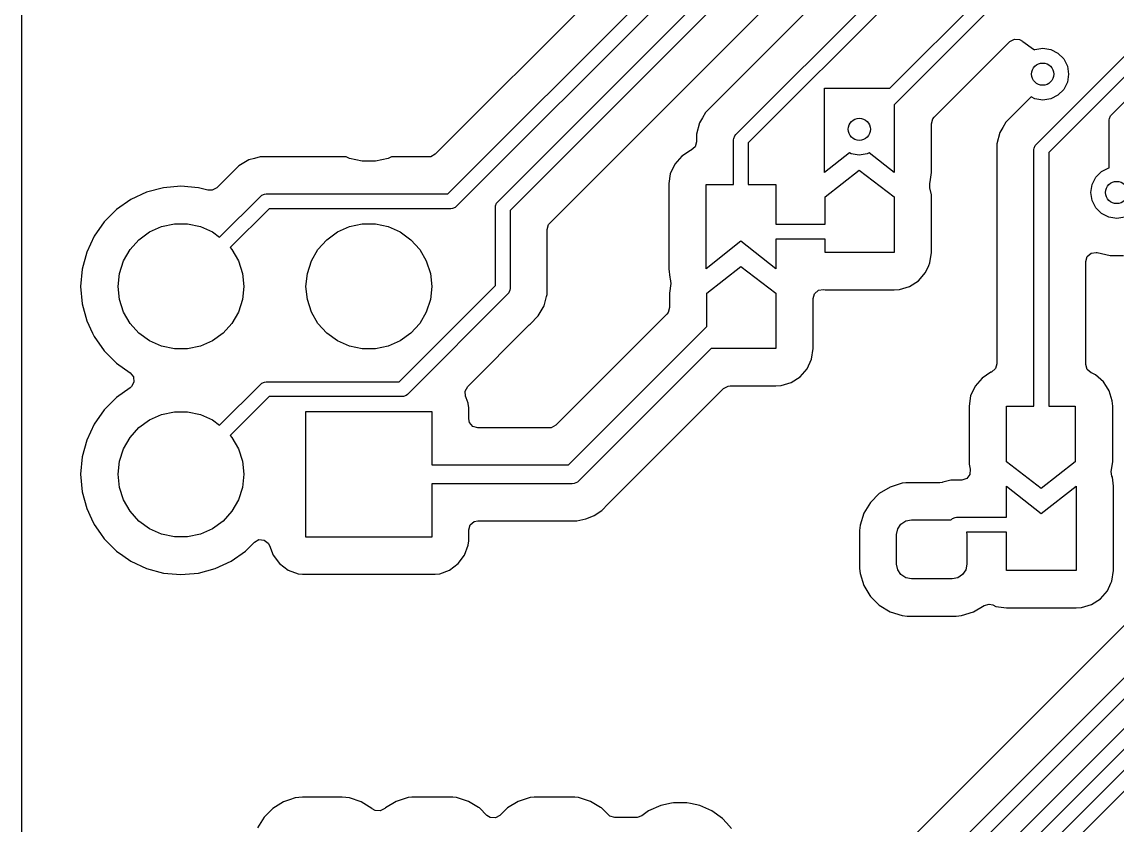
# Model space of a CAD drawing. Extents: x 70 to 224, y -154 to -54.
# Drawn here: x 103.9 to 118.7, y -128.85 to -117.99 of the extents above; entities that cross this region are included whole.
import ezdxf

# ---------------------------------------------------------------- set-up
doc = ezdxf.new("R2010")
doc.units = 0
doc.layers.add('BLACK', color=7, linetype='CONTINUOUS')

msp = doc.modelspace()

# ---------------------------------------------------------------- linework, layer by layer
at = {"layer": 'BLACK', "linetype": 'CONTINUOUS'}
for p, q in [((103.9, -149.149289), (103.9, -110.866043)), ((109.658578, -120.32), (117.399288, -112.57929)), ((117.511421, -112.750001), (109.770711, -120.490711)), ((110.329289, -120.429289), (117.67929, -113.079289)), ((117.791421, -113.25), (110.5, -120.541421)), ((111.036819, -120.712416), (117.962417, -113.786819)), ((115.023172, -114.247591), (109.487584, -119.783181)), ((116.62114, -115.738287), (113.139481, -119.219946)), ((113.549289, -119.517953), (116.919147, -116.148095)), ((117.03128, -116.318806), (113.72, -119.630086)), ((115.633213, -118.89), (117.736924, -116.786289)), ((117.849057, -116.957), (115.69, -119.116057)), ((117.609289, -119.649289), (119.243932, -118.014647)), ((116.231814, -119.282054), (117.254883, -118.258985)), ((117.254883, -118.258985), (117.316204, -118.225502)), ((117.316204, -118.225502), (117.385896, -118.230486)), ((117.385896, -118.230486), (117.425537, -118.254521)), ((117.425537, -118.254521), (117.429995, -118.258535)), ((117.429995, -118.258535), (117.429998, -118.258538)), ((117.429998, -118.258538), (117.574635, -118.363624)), ((119.356064, -118.185357), (117.78, -119.761421)), ((117.574635, -118.363624), (117.587491, -118.369347)), ((117.587491, -118.369347), (117.591844, -118.36713)), ((117.591844, -118.36713), (117.7, -118.35)), ((117.7, -118.35), (117.808156, -118.36713)), ((117.808156, -118.36713), (117.905725, -118.416844)), ((117.905725, -118.416844), (117.983156, -118.494275)), ((118.629289, -119.247884), (119.462527, -118.414647)), ((117.983156, -118.494275), (118.03287, -118.591844)), ((118.03287, -118.591844), (118.05, -118.7)), ((118.05, -118.7), (118.03287, -118.808156)), ((118.03287, -118.808156), (117.983156, -118.905725)), ((114.75, -120.03), (114.75, -118.89)), ((114.75, -118.89), (115.633213, -118.89)), ((117.542854, -119.007908), (117.311286, -119.239478)), ((117.591844, -119.03287), (117.542854, -119.007908)), ((117.905725, -118.983156), (117.808156, -119.03287)), ((117.983156, -118.905725), (117.905725, -118.983156)), ((115.69, -119.116057), (115.69, -120.03)), ((117.7, -119.05), (117.591844, -119.03287)), ((117.808156, -119.03287), (117.7, -119.05)), ((113.098195, -119.291457), (113.060423, -119.356878)), ((113.139475, -119.219954), (113.098195, -119.291455)), ((113.098195, -119.291455), (113.098195, -119.291457)), ((113.139481, -119.219946), (113.139475, -119.219954)), ((116.1955, -119.369731), (116.215185, -119.302692)), ((116.215185, -119.302692), (116.231814, -119.282054)), ((117.311286, -119.239478), (117.199481, -119.351282)), ((118.6, -119.318595), (118.601921, -119.299086)), ((118.6, -119.965838), (118.6, -119.318595)), ((118.601921, -119.299086), (118.616853, -119.263038)), ((118.616853, -119.263038), (118.629289, -119.247884)), ((113.05975, -119.359389), (113.019499, -119.509607)), ((113.060423, -119.356878), (113.05975, -119.359389)), ((116.1955, -120.03), (116.1955, -119.369731)), ((117.158856, -119.421647), (117.120423, -119.488215)), ((117.199475, -119.35129), (117.158856, -119.421646)), ((117.158856, -119.421646), (117.158856, -119.421647)), ((117.199481, -119.351282), (117.199475, -119.35129)), ((113.019499, -119.614188), (112.999814, -119.681227)), ((113.019499, -119.509607), (113.019499, -119.509609)), ((113.019499, -119.509609), (113.019499, -119.614188)), ((113.52, -119.588664), (113.521921, -119.569155)), ((113.52, -120.19), (113.52, -119.588664)), ((113.521921, -119.569155), (113.536853, -119.533107)), ((113.536853, -119.533107), (113.549289, -119.517953)), ((117.120423, -119.488215), (117.079499, -119.640943)), ((112.940011, -119.730178), (112.818969, -119.807967)), ((112.947015, -119.72698), (112.940011, -119.730178)), ((112.999814, -119.681227), (112.947015, -119.72698)), ((113.72, -119.630086), (113.72, -120.19)), ((115.08642, -119.765158), (114.75, -120.03)), ((115.111442, -119.777907), (115.08642, -119.765158)), ((115.353263, -119.764909), (115.327754, -119.777907)), ((115.69, -120.03), (115.353263, -119.764909)), ((117.079499, -119.640943), (117.079499, -119.640945)), ((117.079499, -119.640945), (117.079499, -119.809046)), ((117.58, -119.72), (117.581921, -119.700491)), ((117.58, -123.19), (117.58, -119.72)), ((117.581921, -119.700491), (117.596853, -119.664443)), ((117.596853, -119.664443), (117.609289, -119.649289)), ((117.78, -119.761421), (117.78, -123.19)), ((106.968209, -119.860426), (106.83129, -119.939475)), ((106.968214, -119.860423), (106.968209, -119.860426)), ((107.044579, -119.839961), (106.968214, -119.860423)), ((107.120943, -119.819499), (107.044579, -119.839961)), ((107.279058, -119.819499), (107.120943, -119.819499)), ((107.286654, -119.819499), (107.279058, -119.819499)), ((107.28667, -119.8195), (107.286654, -119.819499)), ((108.28489, -119.8195), (107.28667, -119.8195)), ((108.327336, -119.838398), (108.28489, -119.8195)), ((108.501151, -119.875344), (108.327336, -119.838398)), ((108.678849, -119.875344), (108.501151, -119.875344)), ((108.852664, -119.838398), (108.678849, -119.875344)), ((108.89511, -119.8195), (108.852664, -119.838398)), ((109.399903, -119.8195), (108.89511, -119.8195)), ((109.426261, -119.816666), (109.399903, -119.8195)), ((109.487584, -119.783181), (109.426261, -119.816666)), ((112.724744, -119.916709), (112.664976, -120.04758)), ((112.72475, -119.9167), (112.724744, -119.916709)), ((112.818965, -119.807971), (112.72475, -119.9167)), ((112.818969, -119.807967), (112.818965, -119.807971)), ((115.219598, -119.795037), (115.111442, -119.777907)), ((115.327754, -119.777907), (115.219598, -119.795037)), ((117.079499, -119.809046), (117.0795, -119.809059)), ((117.0795, -119.809059), (117.0795, -122.614188)), ((106.831286, -119.939478), (106.533529, -120.237234)), ((106.83129, -119.939475), (106.831286, -119.939478)), ((112.664975, -120.047585), (112.646253, -120.177805)), ((112.664976, -120.04758), (112.664975, -120.047585)), ((114.76, -120.36), (115.22, -120)), ((115.22, -120), (115.69, -120.36)), ((116.181649, -120.126338), (116.1955, -120.03)), ((118.416844, -120.094275), (118.494275, -120.016844)), ((118.494275, -120.016844), (118.591844, -119.96713)), ((118.591844, -119.96713), (118.6, -119.965838)), ((106.049999, -120.214341), (105.814596, -120.234936)), ((106.050001, -120.214341), (106.049999, -120.214341)), ((106.285403, -120.234936), (106.050001, -120.214341)), ((112.646253, -120.177805), (112.6445, -120.19)), ((112.6445, -120.19), (112.6445, -121.33)), ((113.15, -121.33), (113.15, -120.19)), ((113.15, -120.19), (113.52, -120.19)), ((113.72, -120.19), (114.09, -120.19)), ((114.09, -120.19), (114.09, -120.73)), ((116.173737, -120.22833), (116.175671, -120.18147)), ((116.173762, -120.181196), (116.181649, -120.126338)), ((116.175671, -120.18147), (116.173762, -120.181196)), ((118.35, -120.3), (118.36713, -120.191844)), ((118.36713, -120.191844), (118.416844, -120.094275)), ((105.586335, -120.296098), (105.372171, -120.395964)), ((105.586344, -120.296094), (105.586335, -120.296098)), ((105.814586, -120.234938), (105.586344, -120.296094)), ((105.814596, -120.234936), (105.814586, -120.234938)), ((106.285413, -120.234938), (106.285403, -120.234936)), ((106.413755, -120.269327), (106.285413, -120.234938)), ((106.472206, -120.270718), (106.413755, -120.269327)), ((106.533529, -120.237234), (106.472206, -120.270718)), ((106.573289, -120.905289), (107.12929, -120.349289)), ((107.12929, -120.349289), (107.144443, -120.336852)), ((107.144443, -120.336852), (107.180491, -120.321921)), ((107.180491, -120.321921), (107.2, -120.32)), ((107.2, -120.32), (109.658578, -120.32)), ((114.76, -120.73), (114.76, -120.36)), ((115.69, -120.36), (115.69, -121.11)), ((116.175571, -120.237234), (116.173737, -120.22833)), ((116.194579, -120.329505), (116.175571, -120.237234)), ((116.1955, -120.36), (116.194579, -120.329505)), ((116.1955, -121.11), (116.1955, -120.36)), ((118.36713, -120.408156), (118.35, -120.3)), ((105.372169, -120.395965), (105.178597, -120.531505)), ((105.372171, -120.395964), (105.372169, -120.395965)), ((109.755557, -120.503147), (109.719509, -120.518079)), ((109.770711, -120.490711), (109.755557, -120.503147)), ((110.3, -120.5), (110.301921, -120.480491)), ((110.3, -121.558578), (110.3, -120.5)), ((110.301921, -120.480491), (110.316853, -120.444443)), ((110.316853, -120.444443), (110.329289, -120.429289)), ((118.416844, -120.505725), (118.36713, -120.408156)), ((118.494275, -120.583156), (118.416844, -120.505725)), ((105.178597, -120.531505), (105.011505, -120.698597)), ((107.241421, -120.52), (106.715573, -121.045848)), ((109.7, -120.52), (107.241421, -120.52)), ((109.719509, -120.518079), (109.7, -120.52)), ((110.5, -120.541421), (110.5, -121.6)), ((118.591844, -120.63287), (118.494275, -120.583156)), ((118.7, -120.65), (118.591844, -120.63287)), ((118.808156, -120.63287), (118.7, -120.65)), ((105.011505, -120.698597), (104.875965, -120.892169)), ((105.625, -120.833878), (105.787336, -120.761602)), ((105.787336, -120.761602), (105.961151, -120.724656)), ((105.961151, -120.724656), (106.138849, -120.724656)), ((106.138849, -120.724656), (106.312664, -120.761602)), ((106.312664, -120.761602), (106.475, -120.833878)), ((108.165, -120.833878), (108.327336, -120.761602)), ((108.327336, -120.761602), (108.501151, -120.724656)), ((108.501151, -120.724656), (108.678849, -120.724656)), ((108.678849, -120.724656), (108.852664, -120.761602)), ((108.852664, -120.761602), (109.015, -120.833878)), ((111.0005, -120.800097), (111.020185, -120.733058)), ((111.0005, -121.520943), (111.0005, -120.800097)), ((111.020185, -120.733058), (111.036819, -120.712416)), ((114.09, -120.73), (114.76, -120.73)), ((104.875964, -120.892171), (104.776098, -121.106335)), ((104.875965, -120.892169), (104.875964, -120.892171)), ((105.362336, -121.070383), (105.481239, -120.938327)), ((105.481239, -120.938327), (105.625, -120.833878)), ((106.475, -120.833878), (106.573289, -120.905289)), ((107.902336, -121.070383), (108.021239, -120.938327)), ((108.021239, -120.938327), (108.165, -120.833878)), ((109.015, -120.833878), (109.158761, -120.938327)), ((109.158761, -120.938327), (109.277664, -121.070383)), ((114.76, -120.93), (114.09, -120.93)), ((114.09, -120.93), (114.09, -121.33)), ((114.76, -121.11), (114.76, -120.93)), ((105.273486, -121.224274), (105.362336, -121.070383)), ((106.715573, -121.045848), (106.737664, -121.070383)), ((106.737664, -121.070383), (106.826514, -121.224274)), ((107.813486, -121.224274), (107.902336, -121.070383)), ((109.277664, -121.070383), (109.366514, -121.224274)), ((113.62, -120.96), (113.15, -121.33)), ((114.09, -121.33), (113.62, -120.96)), ((104.776094, -121.106344), (104.714938, -121.334586)), ((104.776098, -121.106335), (104.776094, -121.106344)), ((105.218575, -121.393275), (105.273486, -121.224274)), ((106.826514, -121.224274), (106.881425, -121.393275)), ((107.758575, -121.393275), (107.813486, -121.224274)), ((109.366514, -121.224274), (109.421425, -121.393275)), ((115.69, -121.11), (114.76, -121.11)), ((116.15826, -121.289124), (116.175023, -121.252419)), ((116.175023, -121.252419), (116.175024, -121.252414)), ((116.175024, -121.252414), (116.1955, -121.11)), ((118.2805, -121.23346), (118.300185, -121.166421)), ((118.2805, -122.624411), (118.2805, -121.23346)), ((118.300185, -121.166421), (118.352989, -121.120666)), ((118.352989, -121.120666), (118.422147, -121.110722)), ((118.422147, -121.110722), (118.430281, -121.11217)), ((118.430281, -121.11217), (118.435732, -121.113328)), ((118.435732, -121.113328), (118.435733, -121.113329)), ((118.435733, -121.113329), (118.610609, -121.1505)), ((118.610609, -121.1505), (118.61061, -121.1505)), ((118.61061, -121.1505), (118.789389, -121.1505)), ((104.714936, -121.334596), (104.694341, -121.569999)), ((104.714938, -121.334586), (104.714936, -121.334596)), ((105.2, -121.57), (105.218575, -121.393275)), ((106.881425, -121.393275), (106.9, -121.57)), ((107.74, -121.57), (107.758575, -121.393275)), ((109.421425, -121.393275), (109.44, -121.57)), ((112.6445, -121.33), (112.658669, -121.448254)), ((113.16, -121.66), (113.62, -121.3)), ((113.62, -121.3), (114.09, -121.66)), ((116.021032, -121.492031), (116.115254, -121.383294)), ((116.115254, -121.383294), (116.15826, -121.289124)), ((111.0005, -121.679058), (111.0005, -121.520943)), ((112.673188, -121.530016), (112.6545, -121.659999)), ((112.658669, -121.448254), (112.65881, -121.449425)), ((112.65881, -121.449425), (112.658811, -121.449433)), ((112.658811, -121.449433), (112.665545, -121.466228)), ((112.665545, -121.466228), (112.673188, -121.530016)), ((115.899992, -121.569819), (116.021032, -121.492031)), ((104.694341, -121.569999), (104.694341, -121.57)), ((104.694341, -121.57), (104.714936, -121.805403)), ((105.218575, -121.746725), (105.2, -121.57)), ((106.9, -121.57), (106.881425, -121.746725)), ((107.758575, -121.746725), (107.74, -121.57)), ((108.998578, -122.86), (110.3, -121.558578)), ((110.47071, -121.670711), (109.110711, -123.030711)), ((109.44, -121.57), (109.421425, -121.746725)), ((110.483147, -121.655558), (110.47071, -121.670711)), ((110.48752, -121.644999), (110.483147, -121.655558)), ((110.498079, -121.619509), (110.48752, -121.644999)), ((110.5, -121.6), (110.498079, -121.619509)), ((110.992765, -121.707923), (111.0005, -121.679058)), ((112.6545, -121.659999), (112.6545, -121.856719)), ((113.16, -122.110394), (113.16, -121.66)), ((114.09, -121.66), (114.09, -122.41)), ((114.5955, -121.734952), (114.615185, -121.667913)), ((114.615185, -121.667913), (114.667989, -121.622158)), ((114.667989, -121.622158), (114.737146, -121.612214)), ((114.737146, -121.612214), (114.76, -121.6155)), ((114.76, -121.6155), (114.760003, -121.6155)), ((114.760003, -121.6155), (115.69, -121.6155)), ((115.69, -121.6155), (115.76194, -121.610355)), ((115.76194, -121.610355), (115.899992, -121.569819)), ((104.714936, -121.805403), (104.714938, -121.805413)), ((104.714938, -121.805413), (104.776094, -122.033655)), ((105.273486, -121.915726), (105.218575, -121.746725)), ((106.881425, -121.746725), (106.826514, -121.915726)), ((107.813486, -121.915726), (107.758575, -121.746725)), ((109.421425, -121.746725), (109.366514, -121.915726)), ((110.88052, -121.968716), (110.959577, -121.831784)), ((110.959577, -121.831784), (110.992765, -121.707923)), ((114.5955, -122.41), (114.5955, -121.734952)), ((105.362336, -122.069617), (105.273486, -121.915726)), ((106.826514, -121.915726), (106.737664, -122.069617)), ((107.902336, -122.069617), (107.813486, -121.915726)), ((109.366514, -121.915726), (109.277664, -122.069617)), ((110.768716, -122.08052), (110.88052, -121.968716)), ((112.618181, -121.9444), (111.1164, -123.446181)), ((112.634815, -121.923758), (112.618181, -121.9444)), ((112.6545, -121.856719), (112.634815, -121.923758)), ((104.776094, -122.033655), (104.776096, -122.033659)), ((104.776096, -122.033659), (104.776097, -122.033663)), ((104.776097, -122.033663), (104.8543, -122.201369)), ((105.481239, -122.201673), (105.362336, -122.069617)), ((106.737664, -122.069617), (106.618761, -122.201673)), ((108.021239, -122.201673), (107.902336, -122.069617)), ((109.277664, -122.069617), (109.158761, -122.201673)), ((109.925954, -122.923279), (110.758506, -122.090728)), ((110.758506, -122.090728), (110.758511, -122.090724)), ((110.758511, -122.090724), (110.768714, -122.08052)), ((110.768714, -122.08052), (110.768716, -122.08052)), ((111.287394, -123.983), (113.16, -122.110394)), ((104.8543, -122.201369), (104.875965, -122.24783)), ((104.875965, -122.24783), (104.875967, -122.247834)), ((104.875967, -122.247834), (105.011501, -122.441395)), ((105.625, -122.306122), (105.481239, -122.201673)), ((106.618761, -122.201673), (106.475, -122.306122)), ((108.165, -122.306122), (108.021239, -122.201673)), ((109.158761, -122.201673), (109.015, -122.306122)), ((105.787336, -122.378398), (105.625, -122.306122)), ((105.961151, -122.415344), (105.787336, -122.378398)), ((106.138849, -122.415344), (105.961151, -122.415344)), ((106.312664, -122.378398), (106.138849, -122.415344)), ((106.475, -122.306122), (106.312664, -122.378398)), ((108.327336, -122.378398), (108.165, -122.306122)), ((108.501151, -122.415344), (108.327336, -122.378398)), ((108.678849, -122.415344), (108.501151, -122.415344)), ((108.852664, -122.378398), (108.678849, -122.415344)), ((109.015, -122.306122), (108.852664, -122.378398)), ((113.219605, -122.41), (111.429803, -124.199803)), ((114.09, -122.41), (113.219605, -122.41)), ((114.575024, -122.552416), (114.5955, -122.41)), ((105.011501, -122.441395), (105.011506, -122.441402)), ((105.011506, -122.441402), (105.178597, -122.608493)), ((114.515254, -122.683294), (114.575024, -122.552416)), ((105.178597, -122.608493), (105.178603, -122.608498)), ((105.178603, -122.608498), (105.364158, -122.738425)), ((114.421032, -122.792031), (114.515254, -122.683294)), ((117.000006, -122.730181), (116.878969, -122.807967)), ((117.007013, -122.726982), (117.000006, -122.730181)), ((117.059815, -122.681227), (117.007013, -122.726982)), ((117.0795, -122.614188), (117.059815, -122.681227)), ((118.300184, -122.69145), (118.2805, -122.624411)), ((118.352988, -122.737205), (118.300184, -122.69145)), ((105.364158, -122.738425), (105.407783, -122.793002)), ((105.414977, -122.8625), (105.383454, -122.924855)), ((105.407783, -122.793002), (105.414977, -122.8625)), ((107.12929, -122.889289), (107.144443, -122.876852)), ((107.144443, -122.876852), (107.180491, -122.861921)), ((107.180491, -122.861921), (107.2, -122.86)), ((107.2, -122.86), (108.998578, -122.86)), ((114.16194, -122.910355), (114.299992, -122.869819)), ((114.299992, -122.869819), (114.421032, -122.792031)), ((116.878965, -122.807971), (116.78475, -122.9167)), ((116.878969, -122.807967), (116.878965, -122.807971)), ((118.367943, -122.744035), (118.352988, -122.737205)), ((118.413294, -122.764746), (118.367943, -122.744035)), ((118.413297, -122.764748), (118.413294, -122.764746)), ((118.413299, -122.76475), (118.413297, -122.764748)), ((118.522028, -122.858965), (118.413299, -122.76475)), ((118.522032, -122.858969), (118.522028, -122.858965)), ((118.56336, -122.923277), (118.522032, -122.858969)), ((105.364158, -122.941575), (105.178597, -123.071505)), ((105.383454, -122.924855), (105.364158, -122.941575)), ((106.573289, -123.445289), (107.12929, -122.889289)), ((109.892471, -122.9846), (109.925954, -122.923279)), ((109.897454, -123.05429), (109.892471, -122.9846)), ((111.827411, -124.510008), (113.3856, -122.951819)), ((113.3856, -122.951819), (113.446923, -122.918334)), ((113.446923, -122.918334), (113.473281, -122.9155)), ((113.473281, -122.9155), (114.09, -122.9155)), ((114.09, -122.9155), (114.16194, -122.910355)), ((116.784744, -122.916709), (116.724976, -123.04758)), ((116.78475, -122.9167), (116.784744, -122.916709)), ((118.599819, -122.980008), (118.56336, -122.923277)), ((118.640355, -123.11806), (118.599819, -122.980008)), ((105.178597, -123.071505), (105.011505, -123.238597)), ((107.241421, -123.06), (106.715573, -123.585848)), ((109.04, -123.06), (107.241421, -123.06)), ((109.059509, -123.058079), (109.04, -123.06)), ((109.095557, -123.043147), (109.059509, -123.058079)), ((109.110711, -123.030711), (109.095557, -123.043147)), ((109.905722, -123.076457), (109.897454, -123.05429)), ((109.932342, -123.147829), (109.905722, -123.076457)), ((109.934091, -123.152517), (109.932342, -123.147829)), ((109.940308, -123.210356), (109.934091, -123.152517)), ((116.724975, -123.047585), (116.7045, -123.189999)), ((116.724976, -123.04758), (116.724975, -123.047585)), ((118.6455, -123.19), (118.640355, -123.11806)), ((105.011505, -123.238597), (104.875965, -123.432169)), ((105.625, -123.373878), (105.787336, -123.301602)), ((105.787336, -123.301602), (105.961151, -123.264656)), ((105.961151, -123.264656), (106.138849, -123.264656)), ((106.138849, -123.264656), (106.312664, -123.301602)), ((106.312664, -123.301602), (106.475, -123.373878)), ((107.74, -124.96), (107.74, -123.26)), ((107.74, -123.26), (109.44, -123.26)), ((109.44, -123.26), (109.44, -123.983)), ((109.940498, -123.212123), (109.940308, -123.210356)), ((109.940499, -123.212129), (109.940498, -123.212123)), ((109.940499, -123.3585), (109.940499, -123.212129)), ((116.7045, -123.189999), (116.7045, -123.939984)), ((117.21, -123.94), (117.21, -123.19)), ((117.21, -123.19), (117.58, -123.19)), ((117.78, -123.19), (118.14, -123.19)), ((118.14, -123.19), (118.14, -123.94)), ((118.6455, -123.94), (118.6455, -123.19)), ((104.875964, -123.432171), (104.776098, -123.646335)), ((104.875965, -123.432169), (104.875964, -123.432171)), ((105.481239, -123.478327), (105.625, -123.373878)), ((106.475, -123.373878), (106.573289, -123.445289)), ((109.951705, -123.410011), (109.940499, -123.3585)), ((109.99746, -123.462815), (109.951705, -123.410011)), ((110.064499, -123.4825), (109.99746, -123.462815)), ((111.1164, -123.446181), (111.055077, -123.479666)), ((105.273486, -123.764274), (105.362336, -123.610383)), ((105.362336, -123.610383), (105.481239, -123.478327)), ((106.715573, -123.585848), (106.737664, -123.610383)), ((106.737664, -123.610383), (106.826514, -123.764274)), ((111.028719, -123.4825), (110.064499, -123.4825)), ((111.055077, -123.479666), (111.028719, -123.4825)), ((104.776094, -123.646344), (104.714938, -123.874586)), ((104.776098, -123.646335), (104.776094, -123.646344)), ((105.218575, -123.933275), (105.273486, -123.764274)), ((106.826514, -123.764274), (106.881425, -123.933275)), ((104.714936, -123.874596), (104.694341, -124.109999)), ((104.714938, -123.874586), (104.714936, -123.874596)), ((105.2, -124.11), (105.218575, -123.933275)), ((106.881425, -123.933275), (106.9, -124.11)), ((109.44, -123.983), (111.287394, -123.983)), ((116.7045, -123.939984), (116.70542, -123.970492)), ((116.70542, -123.970492), (116.719838, -124.040481)), ((116.719838, -124.040481), (116.714084, -124.110114)), ((117.68, -124.3), (117.21, -123.94)), ((118.14, -123.94), (117.68, -124.3)), ((118.626811, -124.069985), (118.6455, -123.94)), ((104.694341, -124.109999), (104.694341, -124.11)), ((104.694341, -124.11), (104.714936, -124.345403)), ((105.218575, -124.286725), (105.2, -124.11)), ((106.9, -124.11), (106.881425, -124.286725)), ((111.429803, -124.199803), (111.410558, -124.215596)), ((120.869478, -124.081286), (113.957613, -130.99315)), ((116.455943, -124.189499), (116.349276, -124.218081)), ((116.598388, -124.189499), (116.455943, -124.189499)), ((116.605867, -124.189273), (116.598388, -124.189499)), ((116.671597, -124.165581), (116.605867, -124.189273)), ((116.714084, -124.110114), (116.671597, -124.165581)), ((118.634455, -124.133776), (118.626811, -124.069985)), ((118.64119, -124.150573), (118.634455, -124.133776)), ((118.6555, -124.27), (118.64119, -124.150573)), ((104.714936, -124.345403), (104.714938, -124.345413)), ((104.714938, -124.345413), (104.776094, -124.573655)), ((105.273486, -124.455726), (105.218575, -124.286725)), ((106.881425, -124.286725), (106.826514, -124.455726)), ((111.34, -124.237), (109.44, -124.237)), ((109.44, -124.237), (109.44, -124.96)), ((111.364776, -124.23456), (111.34, -124.237)), ((111.364777, -124.23456), (111.364776, -124.23456)), ((111.389063, -124.2245), (111.364777, -124.23456)), ((111.410557, -124.215597), (111.389063, -124.2245)), ((111.410558, -124.215596), (111.410557, -124.215597)), ((115.635393, -124.281522), (115.489811, -124.36953)), ((115.797807, -124.230913), (115.635393, -124.281522)), ((115.849145, -124.226248), (115.797807, -124.230913)), ((115.868384, -124.2245), (115.849145, -124.226248)), ((116.308994, -124.2245), (115.868384, -124.2245)), ((116.341088, -124.220275), (116.308994, -124.2245)), ((116.349276, -124.218081), (116.341088, -124.220275)), ((117.21, -124.69), (117.21, -124.27)), ((117.21, -124.27), (117.68, -124.64)), ((117.68, -124.64), (118.15, -124.27)), ((118.15, -124.27), (118.15, -125.41)), ((118.6555, -125.41), (118.6555, -124.27)), ((105.362336, -124.609617), (105.273486, -124.455726)), ((106.826514, -124.455726), (106.737664, -124.609617)), ((111.583578, -134.075), (121.279289, -124.379289)), ((111.740008, -124.597411), (111.827411, -124.510008)), ((115.36953, -124.489811), (115.281522, -124.635393)), ((115.489811, -124.36953), (115.36953, -124.489811)), ((104.776094, -124.573655), (104.776096, -124.573659)), ((104.776096, -124.573659), (104.776097, -124.573663)), ((104.776097, -124.573663), (104.841251, -124.713385)), ((105.481239, -124.741673), (105.362336, -124.609617)), ((106.737664, -124.609617), (106.618761, -124.741673)), ((111.637233, -124.666083), (111.740008, -124.597411)), ((121.391422, -124.55), (111.695711, -134.245711)), ((115.281522, -124.635393), (115.230913, -124.797807)), ((104.841251, -124.713385), (104.875965, -124.78783)), ((104.875965, -124.78783), (104.875967, -124.787834)), ((104.875967, -124.787834), (104.962378, -124.911241)), ((105.625, -124.846122), (105.481239, -124.741673)), ((106.618761, -124.741673), (106.475, -124.846122)), ((109.9405, -124.8615), (109.960185, -124.794461)), ((109.960185, -124.794461), (110.012989, -124.748706)), ((110.012989, -124.748706), (110.0645, -124.7375)), ((110.0645, -124.7375), (111.401804, -124.7375)), ((111.401804, -124.7375), (111.401805, -124.737499)), ((111.401805, -124.737499), (111.523035, -124.713386)), ((111.523035, -124.713386), (111.604704, -124.679557)), ((111.604704, -124.679557), (111.604705, -124.679557)), ((111.604705, -124.679557), (111.637226, -124.666086)), ((111.637226, -124.666085), (111.637233, -124.666083)), ((111.637226, -124.666086), (111.637226, -124.666085)), ((115.230913, -124.797807), (115.2245, -124.868386)), ((115.740224, -124.848463), (115.783579, -124.783579)), ((115.783579, -124.783579), (115.848463, -124.740224)), ((115.848463, -124.740224), (115.925, -124.725)), ((115.925, -124.725), (116.458579, -124.725)), ((116.458579, -124.725), (116.46429, -124.719289)), ((116.46429, -124.719289), (116.479443, -124.706852)), ((116.479443, -124.706852), (116.515491, -124.691921)), ((116.515491, -124.691921), (116.535, -124.69)), ((116.535, -124.69), (117.21, -124.69)), ((104.962378, -124.911241), (105.011505, -124.981401)), ((105.787336, -124.918398), (105.625, -124.846122)), ((105.961151, -124.955344), (105.787336, -124.918398)), ((106.312664, -124.918398), (106.138849, -124.955344)), ((106.475, -124.846122), (106.312664, -124.918398)), ((109.9405, -125.007873), (109.9405, -124.8615)), ((115.2245, -124.868386), (115.2245, -125.381613)), ((115.725, -124.925), (115.740224, -124.848463)), ((115.725, -125.325), (115.725, -124.925)), ((117.21, -124.89), (116.668038, -124.89)), ((116.668038, -124.89), (116.675, -124.925)), ((116.675, -124.925), (116.675, -125.325)), ((117.21, -125.41), (117.21, -124.89)), ((105.011505, -124.981401), (105.178599, -125.148495)), ((106.138849, -124.955344), (105.961151, -124.955344)), ((106.921401, -125.148495), (107.043329, -125.026566)), ((107.043329, -125.026566), (107.104648, -124.993084)), ((107.104648, -124.993084), (107.17434, -124.998068)), ((107.17434, -124.998068), (107.230274, -125.039939)), ((107.230274, -125.039939), (107.247189, -125.070917)), ((107.247189, -125.070917), (107.296202, -125.202328)), ((109.44, -124.96), (107.74, -124.96)), ((109.883796, -125.202331), (109.934091, -125.067483)), ((109.934091, -125.067483), (109.9405, -125.007873)), ((112.429289, -133.913603), (121.329289, -125.013604)), ((105.178599, -125.148495), (105.265436, -125.209299)), ((105.265436, -125.209299), (105.372165, -125.284032)), ((106.72783, -125.284035), (106.921401, -125.148495)), ((107.296202, -125.202328), (107.296206, -125.202335)), ((107.296206, -125.202335), (107.382452, -125.317544)), ((109.797546, -125.317546), (109.883796, -125.202331)), ((121.470711, -125.155026), (112.6, -134.025736)), ((112.829289, -134.079289), (121.72929, -125.179289)), ((105.372165, -125.284032), (105.372167, -125.284033)), ((105.372167, -125.284033), (105.37217, -125.284035)), ((105.37217, -125.284035), (105.586337, -125.383903)), ((105.586337, -125.383903), (105.814592, -125.445063)), ((106.285408, -125.445063), (106.513663, -125.383903)), ((106.513663, -125.383903), (106.72783, -125.284035)), ((107.382452, -125.317544), (107.382455, -125.317547)), ((107.382455, -125.317547), (107.497664, -125.403793)), ((109.682331, -125.403796), (109.797546, -125.317546)), ((121.841421, -125.35), (113, -134.191421)), ((115.2245, -125.381613), (115.230913, -125.452192)), ((115.740224, -125.401537), (115.725, -125.325)), ((116.675, -125.325), (116.659776, -125.401537)), ((105.814592, -125.445063), (105.991034, -125.4605)), ((105.991034, -125.4605), (106.049999, -125.465659)), ((106.049999, -125.465659), (106.05, -125.465659)), ((106.05, -125.465659), (106.050001, -125.465659)), ((106.050001, -125.465659), (106.108966, -125.4605)), ((106.108966, -125.4605), (106.285408, -125.445063)), ((107.497664, -125.403793), (107.497671, -125.403797)), ((107.497671, -125.403797), (107.632517, -125.454091)), ((107.632517, -125.454091), (107.632516, -125.454091)), ((107.632516, -125.454091), (107.639444, -125.454835)), ((107.639444, -125.454835), (107.692127, -125.4605)), ((107.692127, -125.4605), (109.487872, -125.460499)), ((109.487872, -125.460499), (109.547483, -125.454091)), ((109.547483, -125.454091), (109.682331, -125.403796)), ((115.230913, -125.452192), (115.230913, -125.452194)), ((115.230913, -125.452194), (115.230914, -125.452196)), ((115.230914, -125.452196), (115.281522, -125.614606)), ((115.783579, -125.466421), (115.740224, -125.401537)), ((115.848463, -125.509776), (115.783579, -125.466421)), ((115.925, -125.525), (115.848463, -125.509776)), ((116.475, -125.525), (115.925, -125.525)), ((116.551537, -125.509776), (116.475, -125.525)), ((116.616421, -125.466421), (116.551537, -125.509776)), ((116.659776, -125.401537), (116.616421, -125.466421)), ((118.15, -125.41), (117.21, -125.41)), ((118.635024, -125.552414), (118.6555, -125.41)), ((115.281522, -125.614606), (115.36176, -125.747336)), ((118.481032, -125.792031), (118.575254, -125.683294)), ((118.575254, -125.683294), (118.621629, -125.581747)), ((118.621629, -125.581747), (118.635023, -125.552419)), ((118.635023, -125.552419), (118.635024, -125.552414)), ((115.36176, -125.747336), (115.36953, -125.760188)), ((115.36953, -125.760188), (115.489811, -125.880469)), ((118.359992, -125.869819), (118.481032, -125.792031)), ((115.489811, -125.880469), (115.489813, -125.88047)), ((115.489813, -125.88047), (115.489815, -125.880472)), ((115.489815, -125.880472), (115.635394, -125.968478)), ((115.635394, -125.968478), (115.797804, -126.019086)), ((116.602196, -126.019086), (116.764606, -125.968478)), ((116.764606, -125.968478), (116.908143, -125.881706)), ((116.908143, -125.881706), (116.975695, -125.86387)), ((116.975695, -125.86387), (117.023798, -125.875027)), ((117.023798, -125.875027), (117.067584, -125.895024)), ((117.067584, -125.895024), (117.21, -125.9155)), ((117.21, -125.9155), (117.210003, -125.9155)), ((117.210003, -125.9155), (118.15, -125.9155)), ((118.15, -125.9155), (118.22194, -125.910355)), ((118.22194, -125.910355), (118.359992, -125.869819)), ((115.797804, -126.019086), (115.868384, -126.0255)), ((115.868384, -126.0255), (115.868387, -126.0255)), ((115.868387, -126.0255), (116.531613, -126.0255)), ((116.531613, -126.0255), (116.531616, -126.0255)), ((116.531616, -126.0255), (116.602196, -126.019086)), ((107.596065, -128.484564), (107.516969, -128.510773)), ((107.596066, -128.484563), (107.596065, -128.484564)), ((107.694568, -128.4745), (107.596066, -128.484563)), ((107.694576, -128.4745), (107.694568, -128.4745)), ((108.227924, -128.4745), (107.694576, -128.4745)), ((108.227931, -128.4745), (108.227924, -128.4745)), ((108.326433, -128.484563), (108.227931, -128.4745)), ((108.326435, -128.484564), (108.326433, -128.484563)), ((108.486037, -128.537451), (108.326435, -128.484564)), ((109.121557, -128.480913), (108.959143, -128.531522)), ((109.172895, -128.476248), (109.121557, -128.480913)), ((109.192134, -128.4745), (109.172895, -128.476248)), ((109.705366, -128.4745), (109.192134, -128.4745)), ((109.726528, -128.476423), (109.705366, -128.4745)), ((109.775942, -128.480913), (109.726528, -128.476423)), ((109.775944, -128.480913), (109.775942, -128.480913)), ((109.775946, -128.480914), (109.775944, -128.480913)), ((109.938356, -128.531522), (109.775946, -128.480914)), ((110.771557, -128.480913), (110.609143, -128.531522)), ((110.822895, -128.476248), (110.771557, -128.480913)), ((110.842134, -128.4745), (110.822895, -128.476248)), ((111.355366, -128.4745), (110.842134, -128.4745)), ((111.376528, -128.476423), (111.355366, -128.4745)), ((111.425942, -128.480913), (111.376528, -128.476423)), ((111.425944, -128.480913), (111.425942, -128.480913)), ((111.425946, -128.480914), (111.425944, -128.480913)), ((111.588356, -128.531522), (111.425946, -128.480914)), ((107.293358, -128.625719), (107.174469, -128.744608)), ((107.293362, -128.625716), (107.293358, -128.625719)), ((107.436454, -128.537455), (107.293362, -128.625716)), ((107.436465, -128.53745), (107.436454, -128.537455)), ((107.516969, -128.510773), (107.436465, -128.53745)), ((108.486039, -128.537452), (108.486037, -128.537451)), ((108.486045, -128.537455), (108.486039, -128.537452)), ((108.629137, -128.625716), (108.486045, -128.537455)), ((108.629141, -128.625719), (108.629137, -128.625716)), ((108.630576, -128.627154), (108.629141, -128.625719)), ((108.632603, -128.628457), (108.630576, -128.627154)), ((108.634804, -128.630197), (108.632603, -128.628457)), ((108.634974, -128.629981), (108.634804, -128.630197)), ((108.674919, -128.655653), (108.634974, -128.629981)), ((108.805935, -128.627158), (108.74461, -128.66064)), ((108.813565, -128.619528), (108.805935, -128.627158)), ((108.959143, -128.531522), (108.813565, -128.619528)), ((110.07368, -128.613329), (109.938356, -128.531522)), ((110.083938, -128.61953), (110.07368, -128.613329)), ((110.186069, -128.721661), (110.083938, -128.61953)), ((110.46356, -128.619531), (110.361431, -128.721661)), ((110.463561, -128.61953), (110.46356, -128.619531)), ((110.609143, -128.531522), (110.463561, -128.61953)), ((111.72368, -128.613329), (111.588356, -128.531522)), ((111.733938, -128.61953), (111.72368, -128.613329)), ((111.827589, -128.713181), (111.733938, -128.61953)), ((112.535728, -128.586672), (112.372408, -128.659388)), ((112.535733, -128.58667), (112.535728, -128.586672)), ((112.679954, -128.556015), (112.535733, -128.58667)), ((112.710609, -128.5495), (112.679954, -128.556015)), ((112.889391, -128.5495), (112.710609, -128.5495)), ((112.936594, -128.559533), (112.889391, -128.5495)), ((113.064265, -128.58667), (112.936594, -128.559533)), ((113.064267, -128.586671), (113.064265, -128.58667)), ((113.227593, -128.659388), (113.064267, -128.586671)), ((107.174466, -128.744612), (107.086205, -128.887704)), ((107.174469, -128.744608), (107.174466, -128.744612)), ((108.74461, -128.66064), (108.674919, -128.655653)), ((110.230416, -128.750162), (110.186069, -128.721661)), ((110.300108, -128.755146), (110.230416, -128.750162)), ((110.361431, -128.721661), (110.300108, -128.755146)), ((111.848231, -128.729815), (111.827589, -128.713181)), ((111.91527, -128.7495), (111.848231, -128.729815)), ((112.208089, -128.7495), (111.91527, -128.7495)), ((112.215168, -128.749298), (112.208089, -128.7495)), ((112.280974, -128.725818), (112.215168, -128.749298)), ((112.372403, -128.65939), (112.280974, -128.725818)), ((112.372408, -128.659388), (112.372403, -128.65939)), ((113.37223, -128.764474), (113.227593, -128.659388)), ((113.372231, -128.764475), (113.37223, -128.764474)), ((113.372232, -128.764476), (113.372231, -128.764475)), ((113.372235, -128.764478), (113.372232, -128.764476)), ((113.425192, -128.823294), (113.372235, -128.764478)), ((113.491859, -128.897335), (113.425192, -128.823294))]:
    msp.add_line(p, q, dxfattribs=at)
at = {"layer": 'BLACK'}
for centre in [(117.7, -118.7), (115.219598, -119.445037), (118.7, -120.3)]:
    msp.add_circle(centre, 0.15, dxfattribs=at)

doc.saveas('drawing.dxf')
